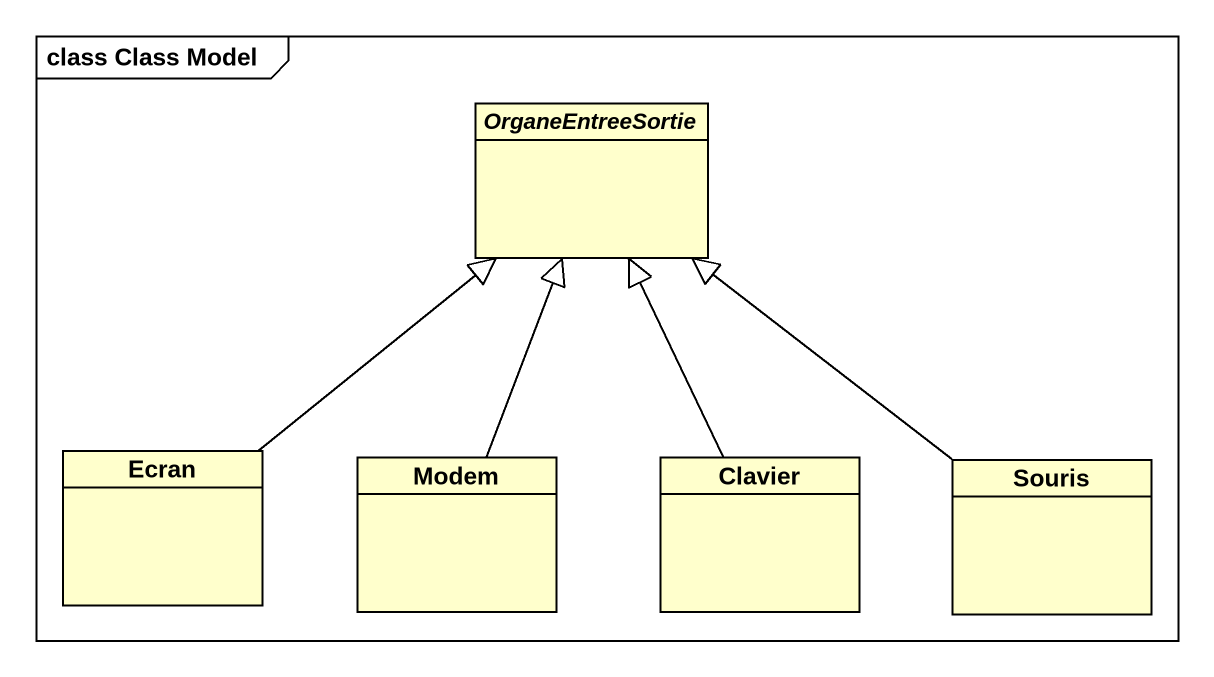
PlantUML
@startuml
mainframe class Class Model
hide circle
hide empty members
abstract class OrganeEntreeSortie
class Ecran
class Modem
class Clavier
class Souris
Ecran -up-|> OrganeEntreeSortie
Modem -up-|> OrganeEntreeSortie
Clavier -up-|> OrganeEntreeSortie
Souris -up-|> OrganeEntreeSortie
@enduml
